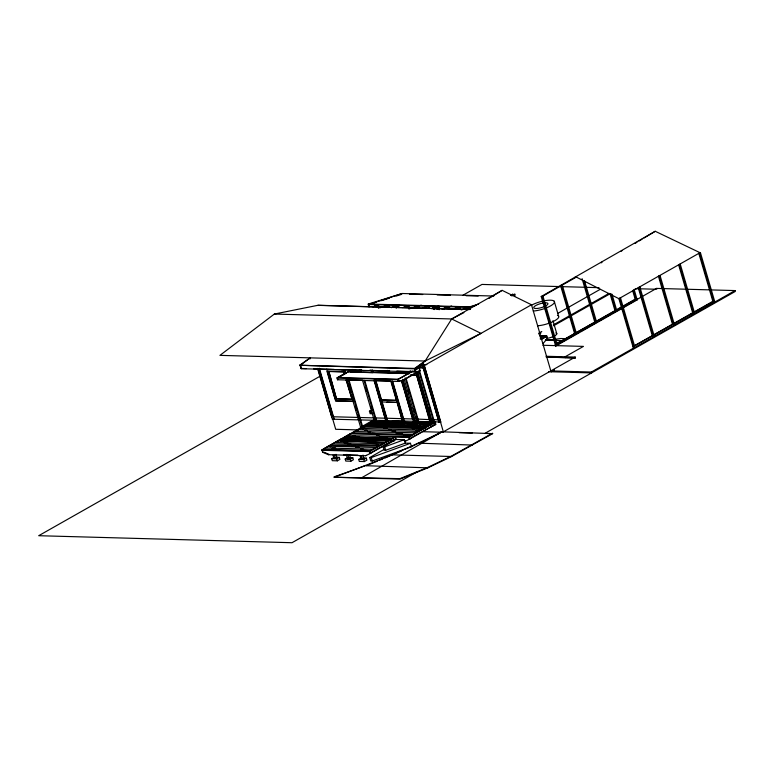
<?xml version="1.0" encoding="UTF-8"?>
<svg xmlns="http://www.w3.org/2000/svg" width="774" height="774" viewBox="0 0 774 774"><rect width="100%" height="100%" fill="white"/><g stroke="black" fill="none" stroke-linecap="round" stroke-linejoin="round"><path stroke-width="1.16" d="M444.044 309.513L445.002 307.394M470.021 309.474L318.037 305.266L274.354 314.051L219.942 355.363L425.12 361.042L414.748 368.85L299.664 365.251L414.603 368.434L425.12 361.042L451.677 318.965L502.142 290.356L531.486 304.762L551.078 371.772L591.607 372.894L591.355 372.033L550.827 370.91M545.341 340.134L547.431 338.432L546.638 335.723L539.517 335.529M543.048 343.579L547.431 338.432M299.664 365.251L310.181 357.859L299.809 365.667M301.231 368.695L300.428 365.463L301.231 368.695L415.861 371.868L415.058 368.637M419.276 366.924L422.739 364.96L413.306 371.578M488.945 298.406L502.142 290.356M634.97 243.462L637.002 242.243M639.024 241.024L642.062 239.195M644.084 237.976L655.23 231.281L700.499 252.924L714.857 302.024L714.015 302.005M655.23 231.281L541.22 296.519L555.838 346.481M353.766 401.367L335.616 400.864L326.744 369.285M320.223 376.125L38.7 535.705L292.011 542.719L417.012 471.859M463.084 295.146L481.989 284.426L598.999 287.667M326.435 369.469L344.904 369.788L345.165 371.965L327.015 371.462L335.026 398.871L353.186 399.374M344.004 371.743L344.362 374.21M338.277 377.712L337.599 377.557L398.387 379.241L398.929 381.098L398.3 381.447L337.512 379.763L336.971 377.915L347.69 371.83L408.527 373.658L406.147 373.59M337.638 377.693L352.189 369.45M340.347 376.532L346.588 373M348.668 371.82L352.818 369.469M350.138 371.868L354.298 369.508M350.438 371.907L406.979 373.107M350.777 371.878L354.937 369.527M337.512 379.763L338.141 379.415M357.869 371.143L360.819 369.469M356.959 372.033L361.061 369.711M372.971 370.562L388.171 370.988M373.561 372.565L372.42 369.924M510.463 295.3L512.949 294.149L510.888 295.32M512.369 295.358L514.845 294.197L514.923 295.9M511.759 295.949L514.845 294.197M335.616 400.864L352.944 401.164M399.045 372.894L407.298 372.933M405.74 373.436L406.369 373.078M541.22 296.519L542.913 296.065L556.932 344.033L556.09 344.004M560.569 285.558L561.411 285.577L575.44 333.536L574.598 333.517L560.569 285.558L562.253 285.103L576.282 333.062L575.44 333.043M601.785 262.192L600.943 262.667L601.795 262.686M621.135 251.221L621.977 250.747M406.079 373.416L410.239 371.056M576.678 276.928L542.071 296.548L556.429 345.649L637.176 299.877L634.177 289.592M405.673 374.016L410.868 371.075M331.717 416.905L318.191 369.382M407.153 374.065L412.349 371.114M336.971 377.915L397.759 379.599L408.488 373.513M412.987 371.133L397.797 379.366M415.058 369.953L419.218 367.602L420.137 370.736L402.712 380.614L398.3 381.079L398.929 381.098M423.997 365.686L531.486 304.762M317.534 368.405L332.385 419.189L440.783 422.004L423.997 364.612L443.463 432.269L421.917 431.669M423.436 367.718L418.337 367.766M332.385 419.189L334.174 419.044L319.333 368.269M403.109 380.015L418.869 371.075M414.922 373.329L417.505 373.213L431.699 421.753L429.909 421.888L416.615 375.177L429.222 418.289M418.095 375.216L410.975 375.206M382.163 401.967L397.352 402.393L386.836 402.103M369.421 411.178L371.53 410.742L369.421 411.178L370.175 413.751L372.284 413.306L371.017 413.268M558.122 313.189L600.179 289.35M362.232 426.368L374.036 419.682L375.516 419.721L362.725 426.967M321.926 449.839L370.127 451.223L370.707 453.225L365.676 455.722L328.369 454.696L322.632 452.268L321.926 449.839L361.419 427.451M371.975 421.472L374.287 420.156M322.681 449.917L322.052 450.274L369.498 451.581L395.359 436.923L395.94 438.916L370.078 453.583L369.372 451.155L395.253 436.981M341.605 439.187L347.787 435.182M348.542 435.249L361.158 428.099M346.694 379.666L360.868 428.148L362.338 428.186L376.396 420.214L364.922 380.972M322.632 452.268L323.261 451.91M538.617 333.275L541.771 331.495M553.342 324.935L609.07 293.346M373.977 380.276L385.791 420.669L374.297 380.102M538.868 334.136L540.978 332.946M553.594 325.786L610.367 293.607M385.791 420.669L387.581 420.524L375.777 380.131M328.369 454.696L328.998 454.338L324.219 452.316M540.117 338.035L544.316 335.655L544.519 336.371M540.339 339.293L546.638 335.723M541.597 339.409L546.841 336.438L546.212 336.419L547.131 339.563M336.255 457.308L339.293 457.395L339.873 459.398L337.348 460.83L332.288 460.685L331.698 458.692L334.223 457.26M333.052 455.131L334.02 458.44L335.5 458.479L336.971 457.647L336.003 454.338M390.657 380.74L402.47 421.124L397.73 403.651M699.657 252.895L618.9 298.677L575.314 276.579M331.698 458.692L336.767 458.827L339.293 457.395M402.47 421.124L404.26 420.988L392.786 381.746M619.751 298.696L634.109 347.797L633.267 347.778L618.9 298.677L620.593 298.222L634.612 346.181M639.092 287.725L653.121 335.693L652.279 335.664L638.25 287.705L639.934 287.251L653.962 335.219M659.284 276.289L673.312 324.248L672.461 324.229L658.442 276.26L660.125 275.805L674.154 323.774M679.475 264.843L693.494 312.802L692.653 312.783L678.624 264.814L680.317 264.36L694.336 312.328M699.657 253.398L713.686 301.357L712.844 301.338L698.816 253.369L700.499 252.924M412.561 419.14L404.918 391.731M349.761 457.686L352.799 457.773L353.389 459.766L350.864 461.198L345.794 461.062L345.214 459.059L347.739 457.627M401.28 380.566L413.548 421.25M413.229 421.424L415.028 421.288L402.741 379.289M346.239 454.406L347.536 458.818L350.477 458.024L349.519 454.715M345.214 459.059L350.274 459.205L352.799 457.773M636.005 298.706L555.248 344.488L636.847 298.735M555.587 345.63L578.72 332.51M580.752 331.359L596.59 322.381M598.583 321.249L610.26 314.631M612.215 313.528L615.514 311.651M616.414 311.148L633.393 301.521M634.235 301.038L656.526 288.402L735.048 290.579L735.3 291.44L485.288 433.159M363.267 458.063L366.315 458.15L366.895 460.143L364.37 461.575L359.31 461.43L358.72 459.437L361.245 458.005M429.241 419.605L417.863 419.102M365.676 455.722L366.315 455.373M394.256 439.497L370.078 453.206L370.707 453.225M383.478 446.724L386.003 445.292M360.074 455.886L361.042 459.185L362.522 459.224L363.993 458.392L363.025 455.093M358.72 459.437L363.79 459.572L366.315 458.15M420.282 427.983L432.086 421.288L433.566 421.327L420.775 428.583M405.237 443.144L404.241 439.719L396.114 439.487L383.217 446.801L384.223 450.226L385.694 450.265L405.237 443.144L410.462 443.289L411.458 446.714L372.246 461.004L370.775 460.965L369.769 457.54L384.252 449.326M404.405 380.121L418.918 429.754L421.027 429.435L406.176 378.65M418.918 429.754L420.388 429.793L434.446 421.83L419.256 369.885M438.316 419.856L430.692 419.46M408.585 436.865L435.075 421.84L435.791 424.268L409.291 439.293L408.585 436.865L347.807 435.665M419.218 430.954L433.943 422.614M420.853 432.356L409.291 438.916L409.92 438.935L409.34 436.933M422.962 431.166L435.162 424.626L434.572 422.633M405.528 441.074L404.899 441.432L409.92 438.935M422.207 364.757L438.984 422.14L422.517 364.573M440.783 422.004L438.984 422.14M443.347 431.844L575.217 357.085L575.469 357.946L546.27 357.133M548.65 371.646L551.059 371.714L554.107 369.982M551.078 371.772L554.126 370.04M591.355 372.033L735.048 290.579M492.525 433.208L451.484 456.07L427.722 467.419L399.955 478.651L334.223 477.258L400.081 479.077L427.848 467.844L451.61 456.505L492.651 433.634L441.867 431.805C406.979 449.133 370.949 464.207 334.097 476.832M274.354 314.051L451.677 318.965L463.907 312.638M425.12 361.042L481.012 333.371L451.677 318.965M435.791 424.268L430.76 426.774L435.162 424.626M419.702 443.067L434.562 435.839M436.681 434.814L441.867 431.805L361.235 478.003M384.93 458.014L401.242 451.107M411.023 446.879L418.511 443.154L472.459 445.079M366.47 465.667L377.335 461.169M379.502 460.269L382.762 458.914M381.456 446.666L384.697 446.84L404.241 439.719M369.769 457.54L371.249 457.579L410.462 443.289M334.223 477.258L365.26 465.687L427.848 467.844M368.705 306.707L368.289 304.037L402.132 293.501L493.802 296.045M376.261 302.034L368.356 304.492L469.683 307.297L476.455 305.188M378.515 301.328L402.132 293.501M376.89 302.053L368.995 304.511L369.333 306.717M381.398 300.651L389.293 298.183M396.065 296.084L401.706 294.323M374.51 306.049L376.764 305.353M372.894 306.775L378.525 305.014M382.878 306.668L387.397 305.266M380.131 307.742L388.026 305.285M393.018 306.949L398.658 305.188M391.392 307.665L399.287 305.208M404.28 306.881L408.788 305.469M402.654 307.597L409.417 305.488M413.277 307.51L417.796 306.107M410.53 308.584L421.279 305.188M423.417 307.791L429.048 306.03M421.791 308.507L429.686 306.049M432.414 308.42L439.187 306.311M431.921 308.787L438.694 306.688M443.676 308.352L448.185 306.949M442.051 309.068L448.823 306.968M451.677 306.03L449.423 306.736L449.762 308.952M454.938 308.284L459.446 306.872M452.19 309.348L458.953 307.249M368.289 304.037L469.615 306.843L478.642 304.037M462.813 309.261L469.586 307.152M461.188 309.987L469.083 307.53M547.76 340.202L560.734 338.509L566.558 338.673M397.768 380.914L400.603 380.556L399.974 380.537M679.466 264.34L680.317 264.36M659.284 275.786L660.125 275.805M639.092 287.231L639.934 287.251M635.183 288.663L655.684 289.234M619.742 298.193L620.593 298.222M636.334 299.848L637.176 299.877M409.436 294.159L422.71 294.526M437.184 294.923L450.449 295.291M466.132 295.726L478.197 296.055M317.901 305.343L469.247 309.542M539.72 336.235L542.042 336.303M545.506 340.134L563.646 340.637M545.67 340.202L563.54 340.695M542.922 345.272L583.451 346.394L565.088 356.804L565.339 357.665M546.018 356.272L575.217 357.085M546.502 357.085L575.45 357.888M309.726 358.701L310.364 358.73M423.243 364.535L426.813 364.631M418.647 367.582L423.717 367.727M300.747 365.473L300.118 365.454L301.221 368.472L306.369 368.618M419.498 370.717L420.137 370.736M313.605 368.811L334.116 369.382M341.353 369.585L361.864 370.156M369.101 370.349L389.612 370.92M396.859 371.123L416.16 371.655M328.466 371.317L345.485 371.791M363.229 372.4L372.768 372.671M391.838 373.194L401.377 373.465M410.152 374.993L416.963 375.187M402.083 380.595L402.712 380.614L414.709 421.462M346.481 379.637L361.98 380.073M375.09 380.431L389.399 380.827M336.477 398.726L352.025 399.152L346.026 379.918M333.226 416.76L414.361 419.005M392.292 421.085L405.402 421.443M419.711 421.84L435.201 422.275L408.711 437.291L395.591 436.933M386.816 421.308L387.455 421.327M413.113 422.033L415.503 422.101M373.165 421.501L432.763 423.155L432.782 423.639M373.058 421.559L432.666 423.214M395.833 422.623L399.519 422.662M424.442 423.407L428.128 423.446M370.746 422.875L417.234 424.162M419.624 424.229L430.47 424.955L419.518 424.287M370.64 422.933L417.128 424.22M373.155 423.426L375.535 423.494M400.564 424.191L404.144 424.287M368.327 424.249L428.051 426.329M368.221 424.307L427.954 426.387M376.696 424.965L379.183 424.974M404.105 425.719L407.792 425.768M365.909 425.613L425.632 427.693M365.802 425.671L425.536 427.751M380.237 426.503L383.914 426.542M407.753 427.2L411.333 427.296M362.193 427.016L419.518 428.535M383.778 428.032L387.455 428.08M412.387 428.825L414.874 428.835M363.587 428.854L359.775 428.38L420.679 430.005L420.698 430.499M388.509 429.609L390.996 429.609M415.928 430.363L419.605 430.402M357.356 429.754L418.154 431.437M358.459 429.918L335.703 429.289L332.704 419.005M459.059 432.705L472.256 433.063M486.653 433.469L492.651 433.634M364.631 430.383L367.128 430.392M392.05 431.137L395.63 431.244M368.279 431.853L370.669 431.921M395.698 432.618L399.278 432.714M368.172 431.921L370.562 431.979M395.591 432.676L399.171 432.772M413.548 434.553L352.644 432.927M371.82 433.392L375.4 433.488M399.239 434.156L402.819 434.253M371.723 433.45L375.293 433.556M400.322 434.243L402.712 434.311M350.1 433.866L411.004 435.491L411.023 435.985M376.561 434.959L378.941 435.027M403.97 435.723L407.55 435.82M376.454 435.027L378.834 435.085M403.873 435.781L407.443 435.878M352.683 435.743L355.063 435.81M380.102 436.497L383.672 436.594M352.557 435.801L354.927 435.868M379.831 436.555L383.391 436.652M356.069 437.329L359.726 437.368M384.533 438.123L387.01 438.132M395.311 438.906L395.94 438.916M360.761 438.906L363.238 438.906M388.045 439.661L390.522 439.661L343.076 438.345M340.425 439.351L387.871 440.667M364.273 440.435L367.834 440.532M391.625 441.064L394.034 441.132M338.006 440.725L385.578 442.467M340.512 441.219L342.988 441.219M367.785 441.973L371.452 442.012M344.024 442.747L347.681 442.786M371.404 443.444L374.964 443.55M347.536 444.286L351.193 444.324M376 445.079L378.476 445.079M352.228 445.853L354.705 445.863M328.34 446.201L375.883 447.459L375.912 447.952M328.563 446.579L330.943 446.637M355.847 447.333L358.217 447.391M330.837 446.704L328.437 446.143M356.93 447.42L359.3 447.488M332.075 448.107L335.635 448.204M360.549 448.901L362.919 448.968M331.978 448.165L335.529 448.272M360.442 448.959L362.812 449.026M336.777 449.675L339.147 449.742M364.061 450.429L367.621 450.536M336.671 449.733L339.041 449.8M363.954 450.497L367.515 450.594M343.443 454.735L357.888 455.131M435.501 307.752L437.087 309.329M433.227 307.8L434.824 309.377M432.482 307.926L434.156 309.581M414.603 368.434L415.861 371.868M683.81 279.182L684.816 282.616M656.526 288.402L656.778 289.263M633.335 290.076L636.005 299.209L635.164 299.19L632.822 291.188M611.982 294.188L616.655 310.181M610.812 293.52L615.814 310.655L614.972 310.626L609.96 293.501M584.447 280.507L596.473 321.616M583.606 280.981L595.632 322.1L594.78 322.071L582.096 278.679M554.252 301.26L558.557 315.995M552.965 320.649L556.796 333.768M544.238 335.655L544.441 336.371M541.839 335.587L542.119 336.303M438.132 306.001L439.129 309.406M436.991 307.094L437.649 309.368M451.61 456.505L392.534 454.86M423.068 362.513L423.678 364.612L423.049 364.96L422.44 362.871M418.966 371.404L433.817 422.178M428.922 407.937L429.928 411.4M417.486 371.356L432.337 422.14M417.196 373.397L431.389 421.927M396.762 304.85L397.42 307.123M395.611 305.953L396.278 308.216M405.208 377.857L420.388 429.793M408.072 390.154L409.078 393.618M413.471 408.624L414.487 412.078M415.832 416.702L416.847 420.156M401.6 380.382L404.251 389.457M415.735 432.811L355.063 431.553M397.759 379.599L398.3 381.447M389.099 370.388L389.767 372.691M392.137 380.769L403.941 421.172M391.644 382.869L397.052 401.348M387.619 370.349L388.442 373.165M392.94 438.297L345.494 436.981M392.834 438.355L345.388 437.039M375.458 380.315L387.271 420.708M370.94 369.885L371.617 372.197M390.415 439.719L342.969 438.413M387.997 441.093L387.977 440.609L340.531 439.293L323.609 448.891M385.684 442.409L338.112 440.667L338.132 441.151M384.697 446.84L385.694 450.265M383.265 443.773L335.713 442.525M360.916 369.798L361.593 372.101M363.954 380.179L375.767 420.572M365.473 387.861L366.479 391.325M370.872 406.331L371.878 409.794M359.436 369.749L360.113 372.062M362.474 380.14L374.287 420.534M380.847 445.147L333.294 443.889M370.688 411.217L371.443 413.78M378.322 446.579L378.302 446.085L330.885 445.263M373.59 449.259L326.048 448.001M371.172 450.632L323.629 449.375M348.793 379.357L362.977 427.829M371.249 457.579L372.246 461.004M348.165 379.715L362.338 428.186M344.585 369.962L345.165 371.965M348.513 383.382L349.509 386.807M350.022 388.548L351.028 392.012M352.383 396.627L353.399 400.09M355.421 407.008L356.437 410.472M357.781 415.087L358.797 418.55M346.675 380.885L351.686 398.01M363.79 459.572L364.37 461.575M361.555 455.925L362.522 459.224M350.206 433.808L350.225 434.291M350.274 459.205L350.864 461.198M347.719 454.444L349.006 458.856M319.014 368.443L333.865 419.227M336.767 458.827L337.348 460.83M334.532 455.18L335.5 458.479M469.615 306.843L470.021 309.513M469.054 307.278L469.392 309.494M459.553 307.017L459.891 309.232M458.914 306.997L459.263 309.213M448.785 306.717L449.123 308.932M439.284 306.456L439.632 308.671M438.655 306.436L439.168 309.755M429.154 306.175L429.493 308.391M428.525 306.156L428.864 308.371M419.024 305.894L419.363 308.11M418.386 305.875L418.734 308.091M408.885 305.614L409.398 308.932M408.256 305.595L408.769 308.913M398.755 305.333L399.094 307.549M398.126 305.314L398.465 307.53M388.625 305.053L388.964 307.268M387.997 305.033L388.335 307.249M378.496 304.772L379.008 308.091M377.857 304.753L378.37 308.071M555.838 332.965A7.43 2.051 -16.3 0 1 555.326 335.461A7.43 2.051 -16.3 0 1 547.808 338.238M557.415 315.299A14.174 3.909 -16.3 0 1 554.174 321.017A14.174 3.909 -16.3 0 1 537.591 325.796M531.854 305.014A14.174 3.909 -16.3 0 1 550.295 300.177A14.174 3.909 -16.3 0 1 551.514 305.324A14.174 3.909 -16.3 0 1 533.286 311.051M544.422 302.847A7.43 2.051 -16.3 0 1 545.931 305.788M544.451 306.523A7.43 2.051 -16.3 0 1 533.77 307.829A7.43 2.051 -16.3 0 1 542.7 303.098M328.805 371.327L336.506 398.91L328.805 371.327M381.572 399.974L396.772 400.39L381.572 399.974M713.686 300.863L632.929 346.636L714.528 300.883L713.686 300.863"/></g></svg>
